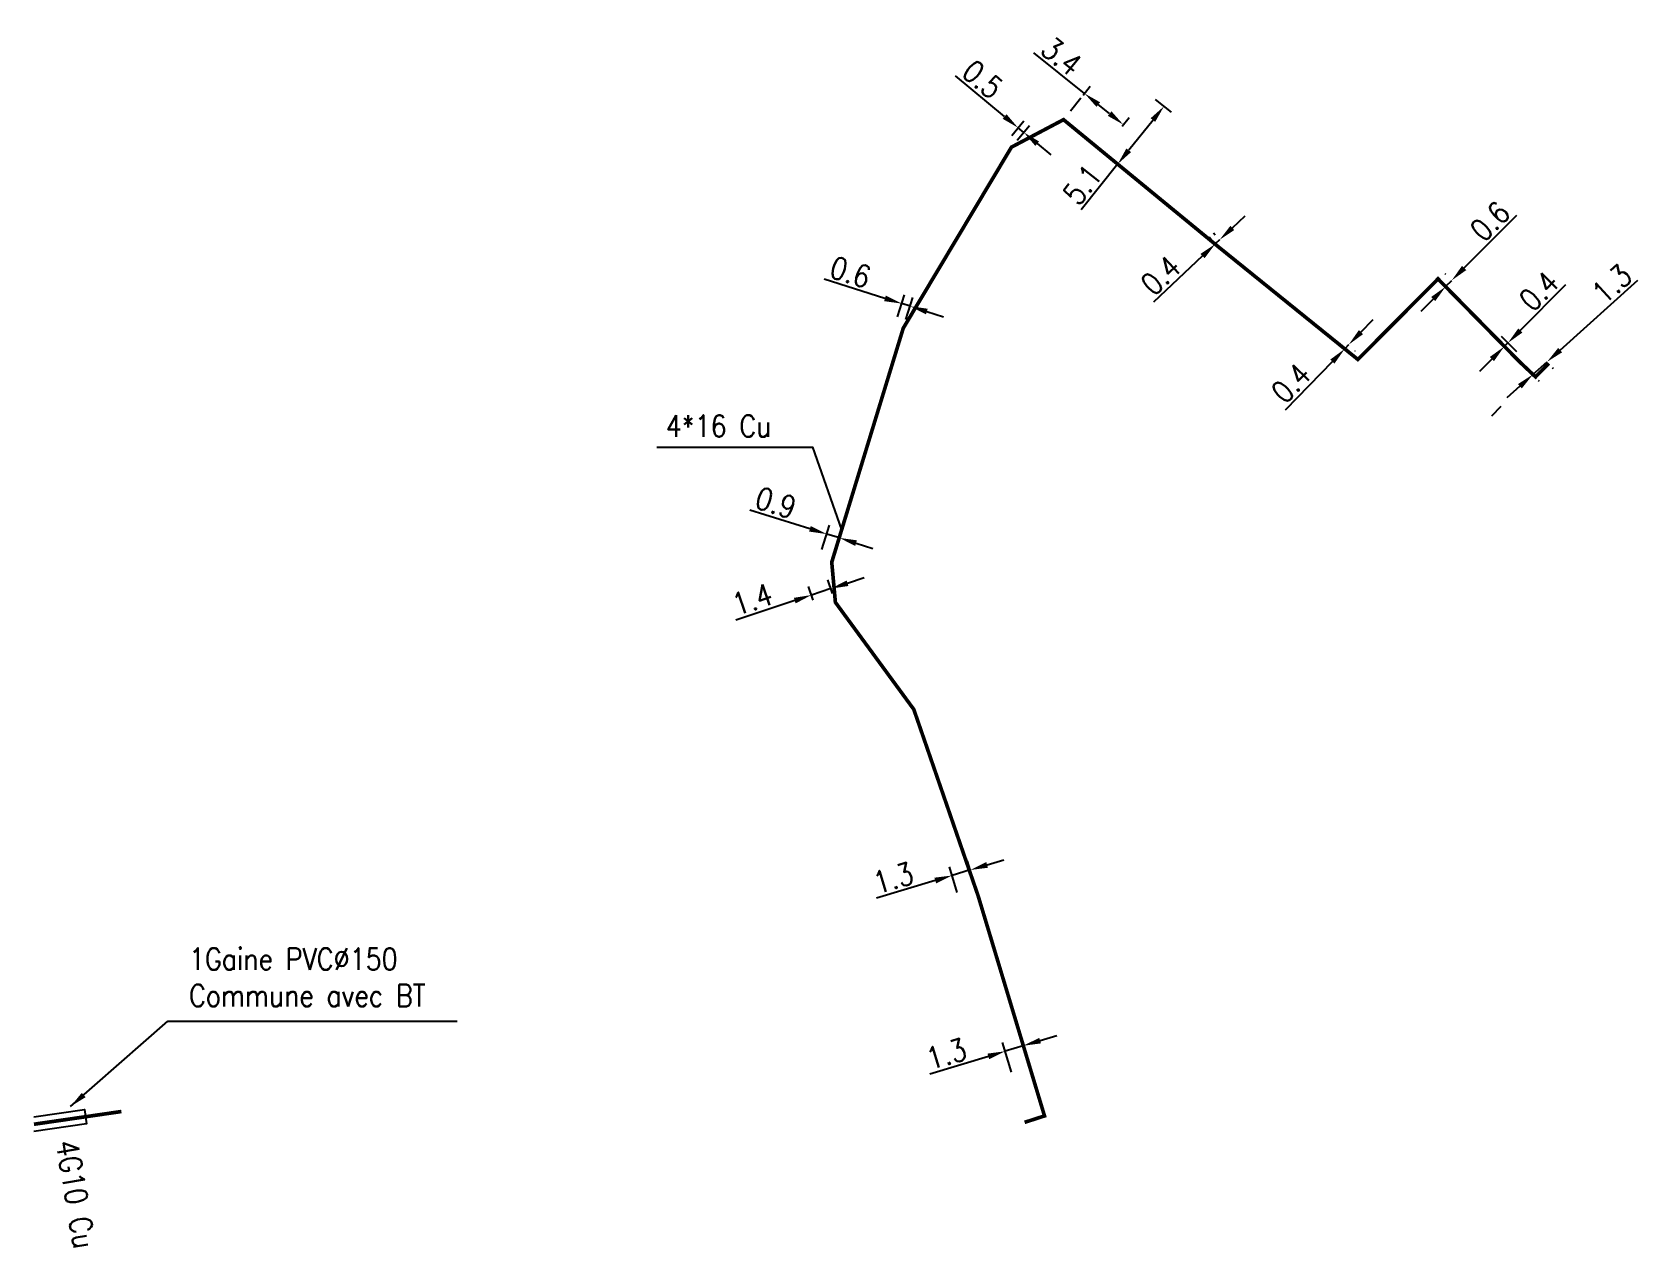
# Model space of a CAD drawing. Header units: millimetres. Extents: x 112000 to 112857, y 130000 to 130596.
# Drawn here: x 111999.9 to 112109.7, y 130512.4 to 130595.5 of the extents above; entities that cross this region are included whole.
import ezdxf
from ezdxf.enums import TextEntityAlignment as Align

# ---------------------------------------------------------------- set-up
doc = ezdxf.new("R2010")
doc.units = ezdxf.units.MM
doc.linetypes.add('E_ST_CU', pattern=[2000, 1000, 1000])
doc.layers.get('0').update_dxf_attribs({"linetype": 'CONTINUOUS'})
doc.layers.get('DEFPOINTS').update_dxf_attribs({"linetype": 'CONTINUOUS'})
doc.layers.add('E_100', color=3, linetype='CONTINUOUS')
doc.layers.add('E_400', color=7, linetype='CONTINUOUS')
doc.styles.get("Standard").update_dxf_attribs({"font": 'romans.shx', "width": 0.85})
doc.dimstyles.get("Standard").update_dxf_attribs({"dimtxt": 1.5, "dimasz": 1.2, "dimexe": 0.625, "dimexo": 0.625, "dimgap": 0.25, "dimtad": 1, "dimdec": 1, "dimzin": 0, "dimdsep": 46, "dimtxsty": 'Standard', "dimcen": -0.5, "dimadec": 0, "dimazin": 0, "dimtfac": 1, "dimtdec": 1, "dimtmove": 0, "dimatfit": 3, "dimfxl": 1, "dimtolj": 1, "dimtzin": 0, "dimarcsym": 0})

# ---------------------------------------------------------------- blocks, each defined once
blk = doc.blocks.new('*D5')
at = {"color": 0, "linetype": 'ByBlock'}
for p, q in [((112097.81, 130579.38), (112101.41, 130582.99)), ((112096.55, 130578.93), (112096.52, 130578.97)), ((112096.13, 130578.51), (112096.09, 130578.54)), ((112096.54, 130578.1), (112096.96, 130578.53)), ((112095.69, 130577.25), (112094.84, 130576.4))]:
    blk.add_line(p, q, dxfattribs=at)
for points in [[(112097.66, 130579.52), (112097.95, 130579.23), (112096.96, 130578.53)], [(112095.55, 130577.39), (112095.83, 130577.11), (112096.54, 130578.1)]]:
    blk.add_solid(points, dxfattribs=at)
at = {"layer": 'DEFPOINTS', "color": 0, "linetype": 'ByBlock'}
for p in [(112096.57, 130578.06), (112096.96, 130578.53), (112097, 130578.49)]:
    blk.add_point(p, dxfattribs=at)
at = {"color": 0, "linetype": 'ByBlock', "insert": (112099.58, 130582.57), "char_height": 1.5, "attachment_point": 5, "rotation": 45.1095}
blk.add_mtext('\\A1;0.6', dxfattribs=at)
blk = doc.blocks.new('*D6')
at = {"color": 0, "linetype": 'ByBlock'}
for p, q in [((112101.65, 130575.1), (112104.77, 130578.24)), ((112101.16, 130573.4), (112100.11, 130574.44)), ((112101.41, 130573.65), (112100.36, 130574.69)), ((112100.55, 130574), (112100.8, 130574.25)), ((112099.71, 130573.15), (112098.86, 130572.3))]:
    blk.add_line(p, q, dxfattribs=at)
for points in [[(112101.51, 130575.24), (112101.79, 130574.96), (112100.8, 130574.25)], [(112099.56, 130573.29), (112099.85, 130573.01), (112100.55, 130574)]]:
    blk.add_solid(points, dxfattribs=at)
at = {"layer": 'DEFPOINTS', "color": 0, "linetype": 'ByBlock'}
for p in [(112100.8, 130574.25), (112101.6, 130572.96), (112101.85, 130573.2)]:
    blk.add_point(p, dxfattribs=at)
at = {"color": 0, "linetype": 'ByBlock', "insert": (112102.93, 130577.8), "char_height": 1.5, "attachment_point": 5, "rotation": 45.1095}
blk.add_mtext('\\A1;0.4', dxfattribs=at)
blk = doc.blocks.new('*D7')
at = {"color": 0, "linetype": 'ByBlock'}
for p, q in [((112104.37, 130573.76), (112109.69, 130578.54)), ((112102.51, 130572.09), (112103.48, 130572.96)), ((112103.84, 130572.56), (112103.9, 130572.5)), ((112101.62, 130571.29), (112100.73, 130570.49)), ((112102.87, 130571.69), (112102.93, 130571.63))]:
    blk.add_line(p, q, dxfattribs=at)
for points in [[(112104.24, 130573.91), (112104.51, 130573.61), (112103.48, 130572.96)], [(112101.49, 130571.44), (112101.75, 130571.14), (112102.51, 130572.09)]]:
    blk.add_solid(points, dxfattribs=at)
at = {"layer": 'DEFPOINTS', "color": 0, "linetype": 'ByBlock'}
for p in [(112103.42, 130573.02), (112103.48, 130572.96), (112102.46, 130572.15)]:
    blk.add_point(p, dxfattribs=at)
at = {"color": 0, "linetype": 'ByBlock', "insert": (112107.91, 130578.28), "char_height": 1.5, "attachment_point": 5, "rotation": 41.9203}
blk.add_mtext('\\A1;1.3', dxfattribs=at)
blk = doc.blocks.new('*D8')
at = {"color": 0, "linetype": 'ByBlock'}
for p, q in [((112090.75, 130574.99), (112091.59, 130575.85)), ((112089.91, 130574.13), (112089.64, 130573.84)), ((112090.06, 130573.43), (112090.08, 130573.41)), ((112090.34, 130573.72), (112090.36, 130573.7)), ((112088.8, 130572.98), (112085.56, 130569.65))]:
    blk.add_line(p, q, dxfattribs=at)
for points in [[(112090.61, 130575.13), (112090.89, 130574.85), (112089.91, 130574.13)], [(112088.66, 130573.12), (112088.94, 130572.84), (112089.64, 130573.84)]]:
    blk.add_solid(points, dxfattribs=at)
at = {"layer": 'DEFPOINTS', "color": 0, "linetype": 'ByBlock'}
for p in [(112089.61, 130573.87), (112089.89, 130574.15), (112089.91, 130574.13)]:
    blk.add_point(p, dxfattribs=at)
at = {"color": 0, "linetype": 'ByBlock', "insert": (112085.97, 130571.51), "char_height": 1.5, "attachment_point": 5, "rotation": 45.7752}
blk.add_mtext('\\A1;0.4', dxfattribs=at)
blk = doc.blocks.new('*D9')
at = {"color": 0, "linetype": 'ByBlock'}
for p, q in [((112081.96, 130582.12), (112082.83, 130582.94)), ((112080.49, 130581.34), (112080.36, 130581.48)), ((112080.78, 130581.62), (112080.66, 130581.75)), ((112081.08, 130581.3), (112080.79, 130581.02)), ((112079.92, 130580.2), (112076.57, 130577.03))]:
    blk.add_line(p, q, dxfattribs=at)
for points in [[(112081.82, 130582.26), (112082.09, 130581.97), (112081.08, 130581.3)], [(112079.78, 130580.34), (112080.06, 130580.05), (112080.79, 130581.02)]]:
    blk.add_solid(points, dxfattribs=at)
at = {"layer": 'DEFPOINTS', "color": 0, "linetype": 'ByBlock'}
for p in [(112081.08, 130581.3), (112081.21, 130581.16), (112080.92, 130580.89)]:
    blk.add_point(p, dxfattribs=at)
at = {"color": 0, "linetype": 'ByBlock', "insert": (112077.06, 130578.87), "char_height": 1.5, "attachment_point": 5, "rotation": 43.332}
blk.add_mtext('\\A1;0.4', dxfattribs=at)
blk = doc.blocks.new('*D10')
at = {"color": 0, "linetype": 'ByBlock'}
for p, q in [((112076.68, 130590.91), (112077.77, 130590.04)), ((112076.53, 130589.49), (112074.87, 130587.43)), ((112073.53, 130586.97), (112074.61, 130586.1)), ((112074.12, 130586.49), (112071.61, 130583.36))]:
    blk.add_line(p, q, dxfattribs=at)
for points in [[(112076.37, 130589.62), (112076.68, 130589.37), (112077.28, 130590.43)], [(112074.71, 130587.55), (112075.03, 130587.3), (112074.12, 130586.49)]]:
    blk.add_solid(points, dxfattribs=at)
at = {"layer": 'DEFPOINTS', "color": 0, "linetype": 'ByBlock'}
for p in [(112076.2, 130591.3), (112077.28, 130590.43), (112073.04, 130587.36)]:
    blk.add_point(p, dxfattribs=at)
at = {"color": 0, "linetype": 'ByBlock', "insert": (112071.71, 130585.08), "char_height": 1.5, "attachment_point": 5, "rotation": 51.2734}
blk.add_mtext('\\A1;5.1', dxfattribs=at)
blk = doc.blocks.new('*D11')
at = {"color": 0, "linetype": 'ByBlock'}
for p, q in [((112066.38, 130589.73), (112063.02, 130592.52)), ((112066.87, 130588.44), (112067.7, 130589.45)), ((112067.25, 130588.12), (112068.09, 130589.13)), ((112067.69, 130588.65), (112067.3, 130588.97)), ((112068.61, 130587.88), (112069.54, 130587.11))]:
    blk.add_line(p, q, dxfattribs=at)
for points in [[(112066.51, 130589.89), (112066.25, 130589.58), (112067.3, 130588.97)], [(112068.74, 130588.03), (112068.48, 130587.73), (112067.69, 130588.65)]]:
    blk.add_solid(points, dxfattribs=at)
at = {"layer": 'DEFPOINTS', "color": 0, "linetype": 'ByBlock'}
for p in [(112067.3, 130588.97), (112066.47, 130587.96), (112066.85, 130587.64)]:
    blk.add_point(p, dxfattribs=at)
at = {"color": 0, "linetype": 'ByBlock', "insert": (112064.88, 130592.28), "char_height": 1.5, "attachment_point": 5, "rotation": 320.3081}
blk.add_mtext('\\A1;0.5', dxfattribs=at)
blk = doc.blocks.new('*D12')
at = {"color": 0, "linetype": 'ByBlock'}
for p, q in [((112058.2, 130577.3), (112054.03, 130578.61)), ((112059.06, 130576.04), (112059.53, 130577.54)), ((112059.92, 130576.76), (112059.35, 130576.94)), ((112059.63, 130575.86), (112060.11, 130577.36)), ((112061.06, 130576.4), (112062.21, 130576.04))]:
    blk.add_line(p, q, dxfattribs=at)
for points in [[(112058.26, 130577.49), (112058.14, 130577.11), (112059.35, 130576.94)], [(112061.12, 130576.59), (112061, 130576.21), (112059.92, 130576.76)]]:
    blk.add_solid(points, dxfattribs=at)
at = {"layer": 'DEFPOINTS', "color": 0, "linetype": 'ByBlock'}
for p in [(112059.35, 130576.94), (112058.87, 130575.44), (112059.45, 130575.26)]:
    blk.add_point(p, dxfattribs=at)
at = {"color": 0, "linetype": 'ByBlock', "insert": (112055.84, 130579.09), "char_height": 1.5, "attachment_point": 5, "rotation": 342.5393}
blk.add_mtext('\\A1;0.6', dxfattribs=at)
blk = doc.blocks.new('*D13')
at = {"color": 0, "linetype": 'ByBlock'}
for p, q in [((112053.07, 130561.54), (112048.96, 130562.82)), ((112053.89, 130560.12), (112054.41, 130561.78)), ((112054.75, 130559.85), (112055.26, 130561.51)), ((112055.08, 130560.92), (112054.22, 130561.18)), ((112056.22, 130560.56), (112057.37, 130560.2))]:
    blk.add_line(p, q, dxfattribs=at)
for points in [[(112053.13, 130561.73), (112053.01, 130561.35), (112054.22, 130561.18)], [(112056.28, 130560.75), (112056.16, 130560.37), (112055.08, 130560.92)]]:
    blk.add_solid(points, dxfattribs=at)
at = {"layer": 'DEFPOINTS', "color": 0, "linetype": 'ByBlock'}
for p in [(112054.22, 130561.18), (112053.7, 130559.53), (112054.56, 130559.26)]:
    blk.add_point(p, dxfattribs=at)
at = {"color": 0, "linetype": 'ByBlock', "insert": (112050.74, 130563.32), "char_height": 1.5, "attachment_point": 5, "rotation": 342.6815}
blk.add_mtext('\\A1;0.9', dxfattribs=at)
blk = doc.blocks.new('*D14')
at = {"color": 0, "linetype": 'ByBlock'}
for p, q in [((112054.61, 130557.11), (112054.3, 130558.04)), ((112055.64, 130557.82), (112056.78, 130558.2)), ((112053.28, 130556.67), (112052.97, 130557.6)), ((112054.5, 130557.45), (112053.17, 130557.01)), ((112052.03, 130556.63), (112048, 130555.29))]:
    blk.add_line(p, q, dxfattribs=at)
for points in [[(112055.58, 130558.01), (112055.7, 130557.63), (112054.5, 130557.45)], [(112051.97, 130556.82), (112052.09, 130556.44), (112053.17, 130557.01)]]:
    blk.add_solid(points, dxfattribs=at)
at = {"layer": 'DEFPOINTS', "color": 0, "linetype": 'ByBlock'}
for p in [(112053.17, 130557.01), (112053.48, 130556.07), (112054.81, 130556.51)]:
    blk.add_point(p, dxfattribs=at)
at = {"color": 0, "linetype": 'ByBlock', "insert": (112049.13, 130556.72), "char_height": 1.5, "attachment_point": 5, "rotation": 18.3311}
blk.add_mtext('\\A1;1.4', dxfattribs=at)
blk = doc.blocks.new('*D15')
at = {"color": 0, "linetype": 'ByBlock'}
for p, q in [((112063.14, 130536.66), (112062.61, 130538.43)), ((112064.03, 130538.21), (112062.79, 130537.83)), ((112064.39, 130537.04), (112063.85, 130538.81)), ((112065.18, 130538.55), (112066.33, 130538.9)), ((112061.64, 130537.49), (112057.63, 130536.27))]:
    blk.add_line(p, q, dxfattribs=at)
for points in [[(112065.13, 130538.75), (112065.24, 130538.36), (112064.03, 130538.21)], [(112061.58, 130537.68), (112061.7, 130537.29), (112062.79, 130537.83)]]:
    blk.add_solid(points, dxfattribs=at)
at = {"layer": 'DEFPOINTS', "color": 0, "linetype": 'ByBlock'}
for p in [(112062.79, 130537.83), (112063.32, 130536.07), (112064.57, 130536.44)]:
    blk.add_point(p, dxfattribs=at)
at = {"color": 0, "linetype": 'ByBlock', "insert": (112058.77, 130537.66), "char_height": 1.5, "attachment_point": 5, "rotation": 16.8016}
blk.add_mtext('\\A1;1.3', dxfattribs=at)
blk = doc.blocks.new('*D16')
at = {"color": 0, "linetype": 'ByBlock'}
for p, q in [((112066.85, 130524.39), (112066.23, 130526.41)), ((112067.66, 130526.19), (112066.42, 130525.81)), ((112068.09, 130524.77), (112067.48, 130526.79)), ((112068.81, 130526.54), (112069.96, 130526.89)), ((112065.27, 130525.46), (112061.26, 130524.24))]:
    blk.add_line(p, q, dxfattribs=at)
for points in [[(112068.75, 130526.73), (112068.87, 130526.35), (112067.66, 130526.19)], [(112065.21, 130525.65), (112065.33, 130525.27), (112066.42, 130525.81)]]:
    blk.add_solid(points, dxfattribs=at)
at = {"layer": 'DEFPOINTS', "color": 0, "linetype": 'ByBlock'}
for p in [(112066.42, 130525.81), (112068.27, 130524.17), (112067.03, 130523.79)]:
    blk.add_point(p, dxfattribs=at)
at = {"color": 0, "linetype": 'ByBlock', "insert": (112062.4, 130525.63), "char_height": 1.5, "attachment_point": 5, "rotation": 16.9194}
blk.add_mtext('\\A1;1.3', dxfattribs=at)
blk = doc.blocks.new('*D17')
at = {"color": 0, "linetype": 'ByBlock'}
for p, q in [((112071.85, 130591.31), (112068.39, 130594.08)), ((112071.76, 130591.2), (112072.24, 130591.8)), ((112073.56, 130589.93), (112072.78, 130590.56)), ((112074.41, 130589.07), (112074.89, 130589.67))]:
    blk.add_line(p, q, dxfattribs=at)
for points in [[(112072.91, 130590.71), (112072.66, 130590.4), (112071.85, 130591.31)], [(112073.69, 130590.09), (112073.44, 130589.78), (112074.5, 130589.18)]]:
    blk.add_solid(points, dxfattribs=at)
at = {"layer": 'DEFPOINTS', "color": 0, "linetype": 'ByBlock'}
for p in [(112071.37, 130590.71), (112074.5, 130589.18), (112074.02, 130588.59)]:
    blk.add_point(p, dxfattribs=at)
at = {"color": 0, "linetype": 'ByBlock', "insert": (112070.28, 130593.85), "char_height": 1.5, "attachment_point": 5, "rotation": 321.2734}
blk.add_mtext('\\A1;3.4', dxfattribs=at)

msp = doc.modelspace()

# ---------------------------------------------------------------- linework, layer by layer
at = {"layer": 'E_100', "linetype": 'E_ST_CU'}
for p, q in [((112071.59, 130590.98), (112070.88, 130590.1)), ((112100.31, 130569.9), (112099.67, 130569.25))]:
    msp.add_line(p, q, dxfattribs=at)
at = {"layer": 'E_100', "linetype": 'E_ST_CU', "const_width": 0.25, "flags": 128}
for points in [[(112067.75, 130520.95), (112069.11, 130521.39), (112064.57, 130536.44), (112060.17, 130549.19), (112054.81, 130556.51), (112054.56, 130559.26), (112059.45, 130575.26), (112066.85, 130587.64), (112070.41, 130589.52), (112080.92, 130580.89), (112090.54, 130573.12), (112096.02, 130578.63), (112101.6, 130572.96), (112102.69, 130571.93), (112103.6, 130572.85)], [(112000, 130520.82), (112005.98, 130521.69)]]:
    msp.add_lwpolyline(points, dxfattribs=at)
at = {"layer": 'E_100', "linetype": 'Continuous', "flags": 128}
msp.add_lwpolyline([(112042.6, 130567.13), (112053.24, 130567.13), (112055.23, 130561.46)], dxfattribs=at)
at = {"layer": 'E_400', "linetype": 'Continuous', "flags": 128}
msp.add_lwpolyline([(112000, 130521.33), (112003.45, 130521.83), (112003.6, 130520.84), (112000, 130520.32)], dxfattribs=at)

# ---------------------------------------------------------------- texts
at = {"layer": 'E_100', "linetype": 'Continuous', "width": 0.85}
msp.add_text('4G10 Cu', height=1.5, rotation=279.541, dxfattribs=at).set_placement((112002.86, 130516.03), align=Align.MIDDLE)
at = {"layer": 'E_100', "linetype": 'Continuous', "insert": (112043.22, 130569.32), "char_height": 1.5, "width": 10.4847, "attachment_point": 1}
msp.add_mtext('4*16 Cu', dxfattribs=at)
at = {"layer": 'E_400', "linetype": 'Continuous', "insert": (112010.61, 130532.87), "char_height": 1.5, "attachment_point": 1}
msp.add_mtext('\\A1;1Gaine PVC%%C150\\PCommune avec BT', dxfattribs=at)

# ---------------------------------------------------------------- dimensions: what is measured, and where the dimension line sits
at = {"layer": 'E_100', "linetype": 'E_ST_CU'}
for base, p1, p2, angle, picture, middle in [((112074.5, 130589.18), (112071.37, 130590.71), (112074.02, 130588.59), 321.2734, '*D17', (112069.65, 130593.07)), ((112067.3, 130588.97), (112066.85, 130587.64), (112066.47, 130587.96), 140.3081, '*D11', (112064.24, 130591.51)), ((112077.28, 130590.43), (112073.04, 130587.36), (112076.2, 130591.3), 51.2734, '*D10', (112072.49, 130584.46)), ((112096.96, 130578.53), (112096.57, 130578.06), (112097, 130578.49), 45.1095, '*D5', (112100.29, 130581.87)), ((112081.08, 130581.3), (112080.92, 130580.89), (112081.21, 130581.16), 43.332, '*D9', (112077.74, 130578.14)), ((112059.35, 130576.94), (112059.45, 130575.26), (112058.87, 130575.44), 162.5393, '*D12', (112055.54, 130578.14)), ((112103.48, 130572.96), (112102.46, 130572.15), (112103.42, 130573.02), 41.9203, '*D7', (112108.58, 130577.54)), ((112100.8, 130574.2481), (112101.601, 130572.9562), (112101.848, 130573.2042), 45.1095, '*D6', (112103.6344, 130577.0933)), ((112089.91, 130574.13), (112089.61, 130573.87), (112089.89, 130574.15), 45.7752, '*D8', (112086.68, 130570.81)), ((112054.22, 130561.18), (112054.56, 130559.26), (112053.7, 130559.53), 162.6815, '*D13', (112050.44, 130562.36)), ((112053.17, 130557.01), (112054.81, 130556.51), (112053.48, 130556.07), 198.3311, '*D14', (112049.44, 130555.77)), ((112062.79, 130537.83), (112064.57, 130536.44), (112063.32, 130536.07), 196.8016, '*D15', (112059.06, 130536.71)), ((112066.42, 130525.81), (112068.27, 130524.17), (112067.03, 130523.79), 196.9194, '*D16', (112062.69, 130524.68))]:
    dim = msp.add_linear_dim(base=base, p1=p1, p2=p2, angle=angle, dimstyle='Standard', override={"dimdec": 1, "dimtdec": 1}, dxfattribs=at)
    dim.commit()
    dim.dimension.update_dxf_attribs({"geometry": picture, "text_midpoint": middle, "dimtype": 161})

# ---------------------------------------------------------------- leaders
at = {"layer": 'E_400', "linetype": 'Continuous', "annotation_type": 0, "has_hookline": 1, "hookline_direction": 0, "text_width": 18.34}
msp.add_leader([(112002.5, 130522.03), (112009.16, 130527.87), (112010.36, 130527.87)], dimstyle='Standard', override={"dimgap": 0.25, "dimtad": 1}, dxfattribs=at)

doc.saveas('drawing.dxf')
